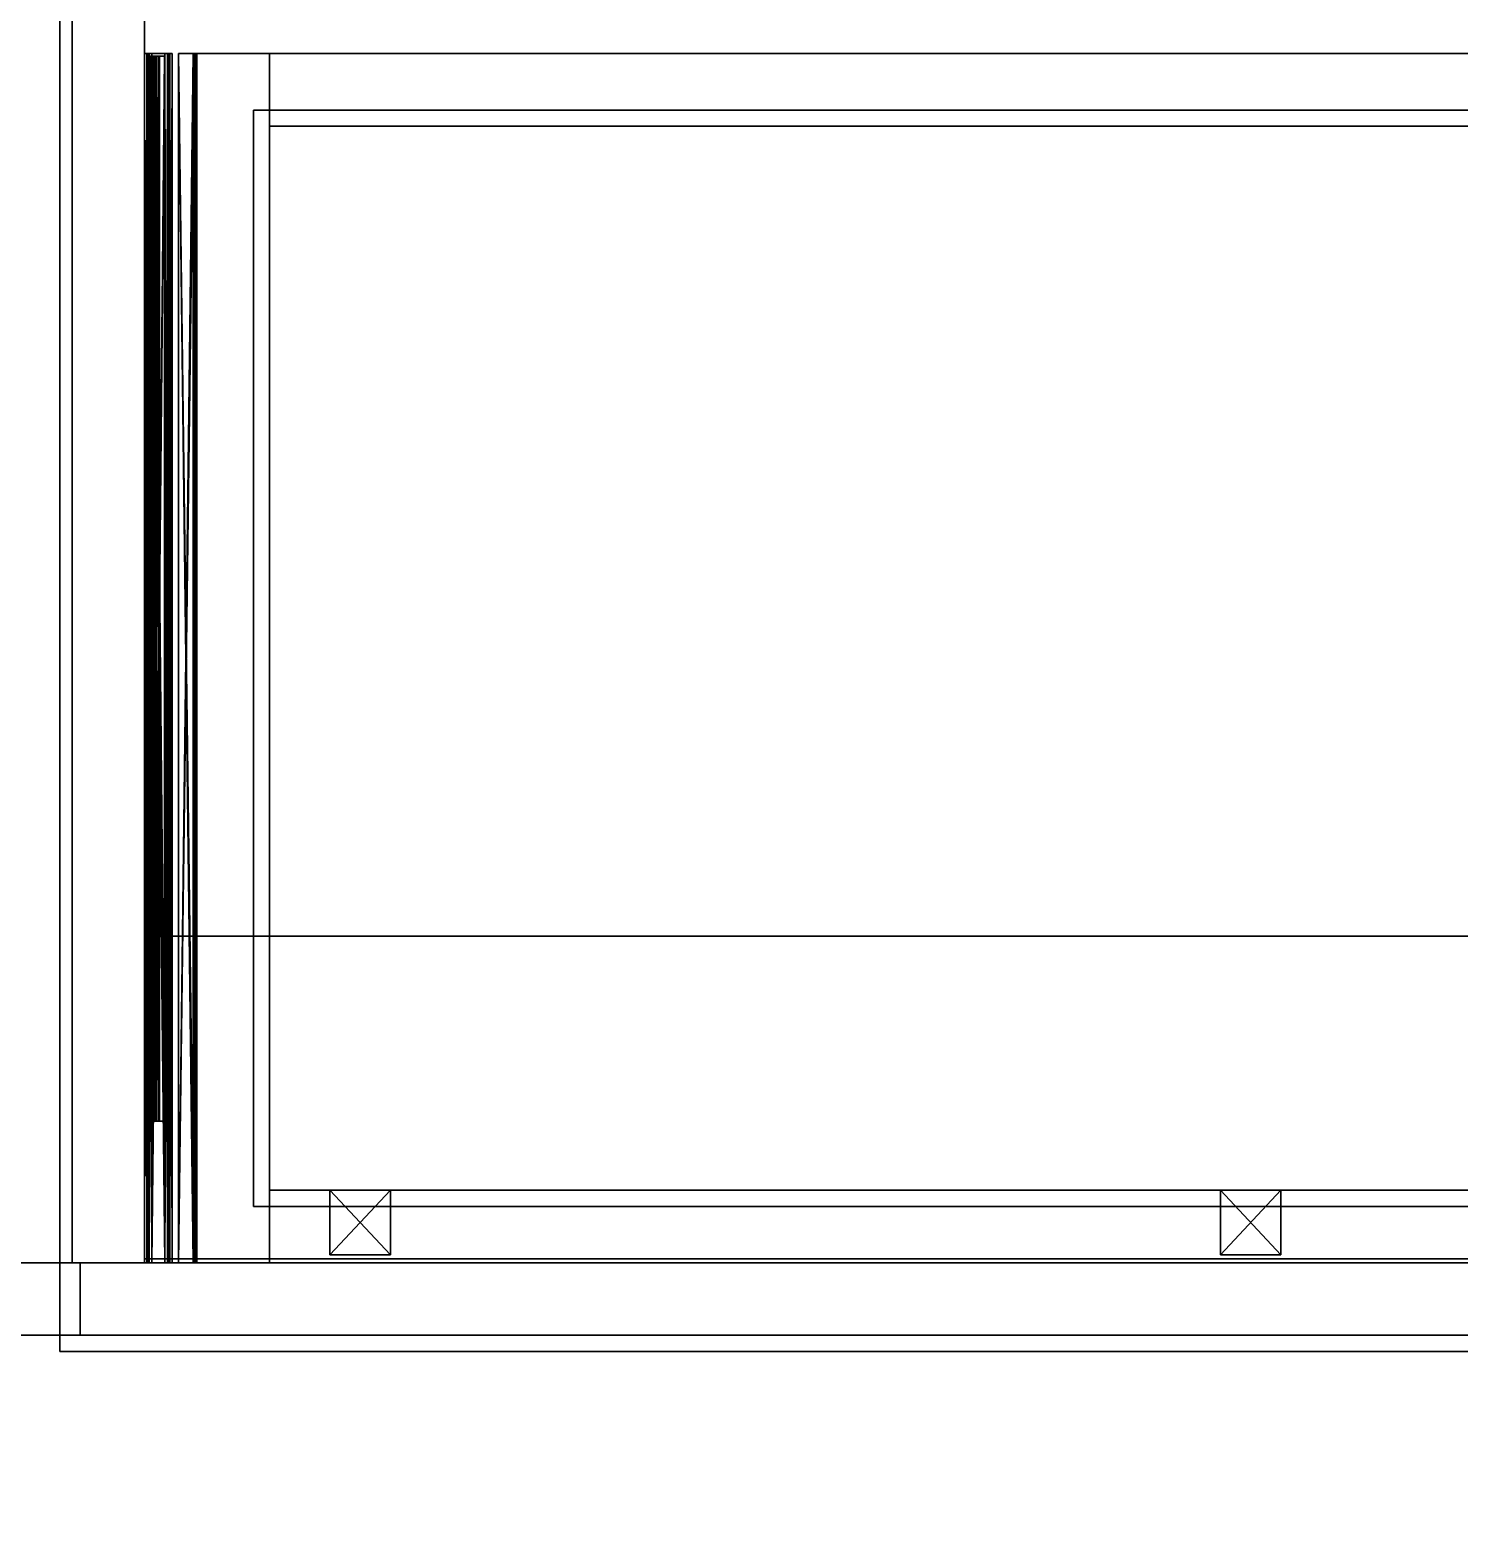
# Model space of a CAD drawing. Extents: x 0 to 5304, y -4676 to 0.
# Drawn here: x 3593.4 to 3948.1, y -1761.4 to -1392.1 of the extents above; entities that cross this region are included whole.
import ezdxf

# ---------------------------------------------------------------- set-up
doc = ezdxf.new("R2010")
doc.units = 0
for name, color, linetype in [('LAYER0', 7, 'CONTINUOUS'), ('LAYER145', 45, 'CONTINUOUS'), ('LAYER149', 45, 'CONTINUOUS'), ('LAYER150', 45, 'CONTINUOUS'), ('LAYER57', 7, 'CONTINUOUS'), ('LAYER66', 7, 'CONTINUOUS'), ('LAYER69', 7, 'CONTINUOUS'), ('LAYER71', 45, 'CONTINUOUS'), ('LAYER72', 7, 'CONTINUOUS'), ('LAYER73', 7, 'CONTINUOUS'), ('LAYER75', 253, 'CONTINUOUS'), ('LAYER77', 253, 'CONTINUOUS'), ('LAYER78', 7, 'CONTINUOUS'), ('LAYER81', 254, 'CONTINUOUS'), ('LAYER82', 7, 'CONTINUOUS'), ('LAYER83', 7, 'CONTINUOUS')]:
    doc.layers.add(name, color=color, linetype=linetype)

msp = doc.modelspace()

# ---------------------------------------------------------------- linework, layer by layer
at = {"layer": 'LAYER0'}
for points, invisible_edges in [([(5113.88, -1170), (2029.89, -3014), (2029.89, -1170), (5113.88, -1170)], 1), ([(5263.88, -4676.25), (2029.89, -3014), (5113.88, -1170), (5263.88, -4676.25)], 7), ([(2029.89, -3014, 5), (5263.88, -4676.25, 5), (2029.89, -1170, 5), (2029.89, -3014, 5)], 3), ([(2029.89, -1170, 5), (5263.88, -4676.25, 5), (5113.88, -1170, 5), (2029.89, -1170, 5)], 3)]:
    msp.add_3dface(points, dxfattribs=dict(at, invisible_edges=invisible_edges))
at = {"layer": 'LAYER145', "invisible_edges": 1}
for points in [[(3605.885, -1698, 225), (2905.885, -1698, 545), (3605.885, -1698, 545), (3605.885, -1698, 225)], [(2905.885, -1698, 545), (3605.885, -1698, 225), (2905.885, -1698, 225), (2905.885, -1698, 545)], [(3605.885, -1716, 545), (2905.885, -1698, 545), (2905.885, -1716, 545), (3605.885, -1716, 545)], [(2905.885, -1698, 545), (3605.885, -1716, 545), (3605.885, -1698, 545), (2905.885, -1698, 545)], [(3605.885, -1698, 225), (2905.885, -1716, 225), (2905.885, -1698, 225), (3605.885, -1698, 225)], [(2905.885, -1716, 225), (3605.885, -1698, 225), (3605.885, -1716, 225), (2905.885, -1716, 225)], [(3605.885, -1716, 545), (3605.885, -1698, 225), (3605.885, -1698, 545), (3605.885, -1716, 545)], [(3605.885, -1698, 225), (3605.885, -1716, 545), (3605.885, -1716, 225), (3605.885, -1698, 225)], [(2905.885, -1716, 225), (3605.885, -1716, 545), (2905.885, -1716, 545), (2905.885, -1716, 225)], [(3605.885, -1716, 545), (2905.885, -1716, 225), (3605.885, -1716, 225), (3605.885, -1716, 545)]]:
    msp.add_3dface(points, dxfattribs=at)
at = {"layer": 'LAYER149', "invisible_edges": 1}
for points in [[(3603.885, -1320, 545), (3585.885, -1698, 545), (3603.885, -1698, 545), (3603.885, -1320, 545)], [(3585.885, -1698, 545), (3603.885, -1320, 545), (3585.885, -1320, 545), (3585.885, -1698, 545)], [(3585.885, -1320, 225), (3603.885, -1698, 225), (3585.885, -1698, 225), (3585.885, -1320, 225)], [(3603.885, -1698, 225), (3585.885, -1320, 225), (3603.885, -1320, 225), (3603.885, -1698, 225)], [(3603.885, -1698, 225), (3603.885, -1320, 545), (3603.885, -1698, 545), (3603.885, -1698, 225)], [(3603.885, -1320, 545), (3603.885, -1698, 225), (3603.885, -1320, 225), (3603.885, -1320, 545)], [(3603.885, -1698, 225), (3585.885, -1698, 545), (3585.885, -1698, 225), (3603.885, -1698, 225)], [(3585.885, -1698, 545), (3603.885, -1698, 225), (3603.885, -1698, 545), (3585.885, -1698, 545)]]:
    msp.add_3dface(points, dxfattribs=at)
at = {"layer": 'LAYER150'}
for points, invisible_edges in [([(5253.885, -1320, 525), (3600.885, -1720, 525), (3600.885, -1320, 525), (5253.885, -1320, 525)], 1), ([(3600.885, -1720, 525), (5253.885, -1320, 525), (5098.885, -1720, 525), (3600.885, -1720, 525)], 3), ([(3600.885, -1320, 543), (3600.885, -1720, 525), (3600.885, -1720, 543), (3600.885, -1320, 543)], 1), ([(3600.885, -1720, 525), (3600.885, -1320, 543), (3600.885, -1320, 525), (3600.885, -1720, 525)], 1), ([(5098.885, -1720, 543), (3600.885, -1320, 543), (3600.885, -1720, 543), (5098.885, -1720, 543)], 1), ([(3600.885, -1320, 543), (5098.885, -1720, 543), (5253.885, -1320, 543), (3600.885, -1320, 543)], 3), ([(5098.885, -1720, 543), (3600.885, -1720, 525), (5098.885, -1720, 525), (5098.885, -1720, 543)], 1), ([(3600.885, -1720, 525), (5098.885, -1720, 543), (3600.885, -1720, 543), (3600.885, -1720, 525)], 1)]:
    msp.add_3dface(points, dxfattribs=dict(at, invisible_edges=invisible_edges))
at = {"layer": 'LAYER57', "invisible_edges": 1}
for points in [[(4285.885, -1320, 226), (3621.885, -1698, 226), (3621.885, -1320, 226), (4285.885, -1320, 226)], [(3621.885, -1698, 226), (4285.885, -1320, 226), (4285.885, -1698, 226), (3621.885, -1698, 226)], [(3621.885, -1320, 244), (3621.885, -1698, 226), (3621.885, -1698, 244), (3621.885, -1320, 244)], [(3621.885, -1698, 226), (3621.885, -1320, 244), (3621.885, -1320, 226), (3621.885, -1698, 226)], [(4285.885, -1698, 244), (3621.885, -1320, 244), (3621.885, -1698, 244), (4285.885, -1698, 244)], [(3621.885, -1320, 244), (4285.885, -1698, 244), (4285.885, -1320, 244), (3621.885, -1320, 244)], [(4285.885, -1698, 244), (3621.885, -1698, 226), (4285.885, -1698, 226), (4285.885, -1698, 244)], [(3621.885, -1698, 226), (4285.885, -1698, 244), (3621.885, -1698, 244), (3621.885, -1698, 226)]]:
    msp.add_3dface(points, dxfattribs=at)
at = {"layer": 'LAYER66', "invisible_edges": 1}
for points in [[(3603.885, -1320, 225), (3621.885, -1698, 225), (3603.885, -1698, 225), (3603.885, -1320, 225)], [(3621.885, -1698, 225), (3603.885, -1320, 225), (3621.885, -1320, 225), (3621.885, -1698, 225)], [(3621.885, -1320, 525), (3603.885, -1698, 525), (3621.885, -1698, 525), (3621.885, -1320, 525)], [(3603.885, -1698, 525), (3621.885, -1320, 525), (3603.885, -1320, 525), (3603.885, -1698, 525)], [(3603.885, -1698, 525), (3603.885, -1320, 225), (3603.885, -1698, 225), (3603.885, -1698, 525)], [(3603.885, -1320, 225), (3603.885, -1698, 525), (3603.885, -1320, 525), (3603.885, -1320, 225)], [(3621.885, -1320, 525), (3621.885, -1698, 225), (3621.885, -1320, 225), (3621.885, -1320, 525)], [(3621.885, -1698, 225), (3621.885, -1320, 525), (3621.885, -1698, 525), (3621.885, -1698, 225)], [(3603.885, -1698, 525), (3621.885, -1698, 225), (3621.885, -1698, 525), (3603.885, -1698, 525)], [(3621.885, -1698, 225), (3603.885, -1698, 525), (3603.885, -1698, 225), (3621.885, -1698, 225)]]:
    msp.add_3dface(points, dxfattribs=at)
at = {"layer": 'LAYER69', "invisible_edges": 1}
for points in [[(4285.885, -1617, 506.5), (3621.885, -1697, 506.5), (3621.885, -1617, 506.5), (4285.885, -1617, 506.5)], [(3621.885, -1697, 506.5), (4285.885, -1617, 506.5), (4285.885, -1697, 506.5), (3621.885, -1697, 506.5)], [(3621.885, -1617, 524.5), (3621.885, -1697, 506.5), (3621.885, -1697, 524.5), (3621.885, -1617, 524.5)], [(3621.885, -1697, 506.5), (3621.885, -1617, 524.5), (3621.885, -1617, 506.5), (3621.885, -1697, 506.5)], [(3621.885, -1617, 524.5), (4285.885, -1617, 506.5), (3621.885, -1617, 506.5), (3621.885, -1617, 524.5)], [(4285.885, -1617, 506.5), (3621.885, -1617, 524.5), (4285.885, -1617, 524.5), (4285.885, -1617, 506.5)], [(4285.885, -1697, 524.5), (3621.885, -1617, 524.5), (3621.885, -1697, 524.5), (4285.885, -1697, 524.5)], [(3621.885, -1617, 524.5), (4285.885, -1697, 524.5), (4285.885, -1617, 524.5), (3621.885, -1617, 524.5)], [(4285.885, -1697, 524.5), (3621.885, -1697, 506.5), (4285.885, -1697, 506.5), (4285.885, -1697, 524.5)], [(3621.885, -1697, 506.5), (4285.885, -1697, 524.5), (3621.885, -1697, 524.5), (3621.885, -1697, 506.5)]]:
    msp.add_3dface(points, dxfattribs=at)
at = {"layer": 'LAYER71', "invisible_edges": 1}
for points in [[(3605.885, -1698, 522), (4301.885, -1698, 228), (3605.885, -1698, 228), (3605.885, -1698, 522)], [(4301.885, -1698, 228), (3605.885, -1698, 522), (4301.885, -1698, 522), (4301.885, -1698, 228)], [(3605.885, -1716, 228), (4301.885, -1698, 228), (4301.885, -1716, 228), (3605.885, -1716, 228)], [(4301.885, -1698, 228), (3605.885, -1716, 228), (3605.885, -1698, 228), (4301.885, -1698, 228)], [(3605.885, -1698, 522), (4301.885, -1716, 522), (4301.885, -1698, 522), (3605.885, -1698, 522)], [(4301.885, -1716, 522), (3605.885, -1698, 522), (3605.885, -1716, 522), (4301.885, -1716, 522)], [(3605.885, -1716, 228), (3605.885, -1698, 522), (3605.885, -1698, 228), (3605.885, -1716, 228)], [(3605.885, -1698, 522), (3605.885, -1716, 228), (3605.885, -1716, 522), (3605.885, -1698, 522)], [(4301.885, -1716, 522), (3605.885, -1716, 228), (4301.885, -1716, 228), (4301.885, -1716, 522)], [(3605.885, -1716, 228), (4301.885, -1716, 522), (3605.885, -1716, 522), (3605.885, -1716, 228)]]:
    msp.add_3dface(points, dxfattribs=at)
at = {"layer": 'LAYER72', "invisible_edges": 1}
for points in [[(4254.885, -1398, 500), (3652.885, -1398, 250), (3652.885, -1398, 500), (4254.885, -1398, 500)], [(3652.885, -1398, 250), (4254.885, -1398, 500), (4254.885, -1398, 250), (3652.885, -1398, 250)], [(3652.885, -1416, 500), (3652.885, -1398, 250), (3652.885, -1416, 250), (3652.885, -1416, 500)], [(3652.885, -1398, 250), (3652.885, -1416, 500), (3652.885, -1398, 500), (3652.885, -1398, 250)], [(4254.885, -1416, 250), (3652.885, -1398, 250), (4254.885, -1398, 250), (4254.885, -1416, 250)], [(3652.885, -1398, 250), (4254.885, -1416, 250), (3652.885, -1416, 250), (3652.885, -1398, 250)], [(3652.885, -1416, 500), (4254.885, -1398, 500), (3652.885, -1398, 500), (3652.885, -1416, 500)], [(4254.885, -1398, 500), (3652.885, -1416, 500), (4254.885, -1416, 500), (4254.885, -1398, 500)], [(4254.885, -1416, 250), (3652.885, -1416, 500), (3652.885, -1416, 250), (4254.885, -1416, 250)], [(3652.885, -1416, 500), (4254.885, -1416, 250), (4254.885, -1416, 500), (3652.885, -1416, 500)]]:
    msp.add_3dface(points, dxfattribs=at)
at = {"layer": 'LAYER73', "invisible_edges": 1}
for points in [[(3652.885, -1680, 250), (4254.885, -1698, 250), (3652.885, -1698, 250), (3652.885, -1680, 250)], [(4254.885, -1698, 250), (3652.885, -1680, 250), (4254.885, -1680, 250), (4254.885, -1698, 250)], [(3652.885, -1698, 500), (3652.885, -1680, 250), (3652.885, -1698, 250), (3652.885, -1698, 500)], [(3652.885, -1680, 250), (3652.885, -1698, 500), (3652.885, -1680, 500), (3652.885, -1680, 250)], [(4254.885, -1680, 500), (3652.885, -1698, 500), (4254.885, -1698, 500), (4254.885, -1680, 500)], [(3652.885, -1698, 500), (4254.885, -1680, 500), (3652.885, -1680, 500), (3652.885, -1698, 500)], [(3652.885, -1680, 250), (4254.885, -1680, 500), (4254.885, -1680, 250), (3652.885, -1680, 250)], [(4254.885, -1680, 500), (3652.885, -1680, 250), (3652.885, -1680, 500), (4254.885, -1680, 500)], [(3652.885, -1698, 500), (4254.885, -1698, 250), (4254.885, -1698, 500), (3652.885, -1698, 500)], [(4254.885, -1698, 250), (3652.885, -1698, 500), (3652.885, -1698, 250), (4254.885, -1698, 250)]]:
    msp.add_3dface(points, dxfattribs=at)
at = {"layer": 'LAYER75'}
for points in [[(3682.885, -1696, 360), (3667.885, -1696, 360), (3682.885, -1680, 360), (3682.885, -1696, 360)], [(3682.885, -1680, 360), (3667.885, -1696, 360), (3667.885, -1680, 360), (3682.885, -1680, 360)], [(3682.885, -1680, 360), (3667.885, -1680, 360), (3682.885, -1680, 375), (3682.885, -1680, 360)], [(3682.885, -1680, 375), (3667.885, -1680, 360), (3667.885, -1680, 375), (3682.885, -1680, 375)], [(3682.885, -1680, 375), (3667.885, -1680, 375), (3682.885, -1696, 375), (3682.885, -1680, 375)], [(3682.885, -1696, 375), (3667.885, -1680, 375), (3667.885, -1696, 375), (3682.885, -1696, 375)], [(3667.885, -1696, 360), (3667.885, -1696, 375), (3667.885, -1680, 360), (3667.885, -1696, 360)], [(3667.885, -1680, 360), (3667.885, -1696, 375), (3667.885, -1680, 375), (3667.885, -1680, 360)], [(3682.885, -1680, 360), (3682.885, -1680, 375), (3682.885, -1696, 360), (3682.885, -1680, 360)], [(3682.885, -1696, 360), (3682.885, -1680, 375), (3682.885, -1696, 375), (3682.885, -1696, 360)], [(3682.885, -1696, 360), (3682.885, -1696, 375), (3667.885, -1696, 360), (3682.885, -1696, 360)], [(3667.885, -1696, 360), (3682.885, -1696, 375), (3667.885, -1696, 375), (3667.885, -1696, 360)]]:
    msp.add_3dface(points, dxfattribs=at)
at = {"layer": 'LAYER77'}
for points in [[(3903.885, -1696, 360), (3888.885, -1696, 360), (3903.885, -1680, 360), (3903.885, -1696, 360)], [(3903.885, -1680, 360), (3888.885, -1696, 360), (3888.885, -1680, 360), (3903.885, -1680, 360)], [(3903.885, -1680, 360), (3888.885, -1680, 360), (3903.885, -1680, 375), (3903.885, -1680, 360)], [(3903.885, -1680, 375), (3888.885, -1680, 360), (3888.885, -1680, 375), (3903.885, -1680, 375)], [(3903.885, -1680, 375), (3888.885, -1680, 375), (3903.885, -1696, 375), (3903.885, -1680, 375)], [(3903.885, -1696, 375), (3888.885, -1680, 375), (3888.885, -1696, 375), (3903.885, -1696, 375)], [(3888.885, -1696, 360), (3888.885, -1696, 375), (3888.885, -1680, 360), (3888.885, -1696, 360)], [(3888.885, -1680, 360), (3888.885, -1696, 375), (3888.885, -1680, 375), (3888.885, -1680, 360)], [(3903.885, -1680, 360), (3903.885, -1680, 375), (3903.885, -1696, 360), (3903.885, -1680, 360)], [(3903.885, -1696, 360), (3903.885, -1680, 375), (3903.885, -1696, 375), (3903.885, -1696, 360)], [(3903.885, -1696, 360), (3903.885, -1696, 375), (3888.885, -1696, 360), (3903.885, -1696, 360)], [(3888.885, -1696, 360), (3903.885, -1696, 375), (3888.885, -1696, 375), (3888.885, -1696, 360)]]:
    msp.add_3dface(points, dxfattribs=at)
at = {"layer": 'LAYER78', "invisible_edges": 1}
for points in [[(3634.885, -1398, 500), (3652.885, -1398, 250), (3634.885, -1398, 250), (3634.885, -1398, 500)], [(3652.885, -1398, 250), (3634.885, -1398, 500), (3652.885, -1398, 500), (3652.885, -1398, 250)], [(3634.885, -1698, 250), (3652.885, -1398, 250), (3652.885, -1698, 250), (3634.885, -1698, 250)], [(3652.885, -1398, 250), (3634.885, -1698, 250), (3634.885, -1398, 250), (3652.885, -1398, 250)], [(3634.885, -1398, 500), (3652.885, -1698, 500), (3652.885, -1398, 500), (3634.885, -1398, 500)], [(3652.885, -1698, 500), (3634.885, -1398, 500), (3634.885, -1698, 500), (3652.885, -1698, 500)], [(3634.885, -1698, 250), (3634.885, -1398, 500), (3634.885, -1398, 250), (3634.885, -1698, 250)], [(3634.885, -1398, 500), (3634.885, -1698, 250), (3634.885, -1698, 500), (3634.885, -1398, 500)], [(3652.885, -1698, 500), (3652.885, -1398, 250), (3652.885, -1398, 500), (3652.885, -1698, 500)], [(3652.885, -1398, 250), (3652.885, -1698, 500), (3652.885, -1698, 250), (3652.885, -1398, 250)], [(3652.885, -1698, 500), (3634.885, -1698, 250), (3652.885, -1698, 250), (3652.885, -1698, 500)], [(3634.885, -1698, 250), (3652.885, -1698, 500), (3634.885, -1698, 500), (3634.885, -1698, 250)]]:
    msp.add_3dface(points, dxfattribs=at)
at = {"layer": 'LAYER81'}
for points in [[(3630.335, -1698, 386.5), (3634.155, -1698, 386.5), (3634.155, -1398, 386.5), (3630.335, -1698, 386.5)], [(3630.335, -1698, 386.5), (3634.155, -1398, 386.5), (3630.335, -1398, 386.5), (3630.335, -1698, 386.5)], [(3630.335, -1698, 385.47), (3630.335, -1698, 386.5), (3630.335, -1398, 386.5), (3630.335, -1698, 385.47)], [(3630.335, -1698, 385.47), (3630.335, -1398, 386.5), (3630.335, -1398, 385.47), (3630.335, -1698, 385.47)], [(3633.945, -1698, 385.47), (3630.335, -1698, 385.47), (3630.335, -1398, 385.47), (3633.945, -1698, 385.47)], [(3633.945, -1698, 385.47), (3630.335, -1398, 385.47), (3633.945, -1398, 385.47), (3633.945, -1698, 385.47)], [(3630.335, -1698, 364.06), (3633.945, -1698, 364.06), (3633.945, -1398, 364.06), (3630.335, -1698, 364.06)], [(3630.335, -1698, 364.06), (3633.945, -1398, 364.06), (3630.335, -1398, 364.06), (3630.335, -1698, 364.06)], [(3630.335, -1698, 363.02), (3630.335, -1698, 364.06), (3630.335, -1398, 364.06), (3630.335, -1698, 363.02)], [(3630.335, -1698, 363.02), (3630.335, -1398, 364.06), (3630.335, -1398, 363.02), (3630.335, -1698, 363.02)], [(3634.155, -1698, 363.02), (3630.335, -1698, 363.02), (3630.335, -1398, 363.02), (3634.155, -1698, 363.02)], [(3634.155, -1698, 363.02), (3630.335, -1398, 363.02), (3634.155, -1398, 363.02), (3634.155, -1698, 363.02)], [(3633.945, -1698, 364.06), (3633.945, -1698, 385.47), (3633.945, -1398, 385.47), (3633.945, -1698, 364.06)], [(3633.945, -1698, 364.06), (3633.945, -1398, 385.47), (3633.945, -1398, 364.06), (3633.945, -1698, 364.06)], [(3634.635, -1698, 386.26), (3634.635, -1398, 386.26), (3634.155, -1398, 386.5), (3634.635, -1698, 386.26)], [(3634.635, -1698, 386.26), (3634.155, -1398, 386.5), (3634.155, -1698, 386.5), (3634.635, -1698, 386.26)], [(3634.155, -1698, 363.02), (3634.155, -1398, 363.02), (3634.635, -1398, 363.26), (3634.155, -1698, 363.02)], [(3634.155, -1698, 363.02), (3634.635, -1398, 363.26), (3634.635, -1698, 363.26), (3634.155, -1698, 363.02)], [(3634.835, -1698, 385.7), (3634.835, -1398, 385.7), (3634.635, -1398, 386.26), (3634.835, -1698, 385.7)], [(3634.835, -1698, 385.7), (3634.635, -1398, 386.26), (3634.635, -1698, 386.26), (3634.835, -1698, 385.7)], [(3634.635, -1698, 363.26), (3634.635, -1398, 363.26), (3634.835, -1398, 363.81), (3634.635, -1698, 363.26)], [(3634.635, -1698, 363.26), (3634.835, -1398, 363.81), (3634.835, -1698, 363.81), (3634.635, -1698, 363.26)], [(3634.835, -1698, 385.7), (3634.835, -1698, 363.81), (3634.835, -1398, 363.81), (3634.835, -1698, 385.7)], [(3634.835, -1698, 385.7), (3634.835, -1398, 363.81), (3634.835, -1398, 385.7), (3634.835, -1698, 385.7)]]:
    msp.add_3dface(points, dxfattribs=at)
at = {"layer": 'LAYER82'}
for points in [[(3621.885, -1698, 358.7), (3621.885, -1698, 399.3), (3621.885, -1398.01, 399.3), (3621.885, -1698, 358.7)], [(3621.885, -1698, 358.7), (3621.885, -1398.01, 399.3), (3621.885, -1398.01, 358.7), (3621.885, -1698, 358.7)], [(3621.885, -1398.01, 399.3), (3621.885, -1698, 399.3), (3622.415, -1698, 400.85), (3621.885, -1398.01, 399.3)], [(3621.885, -1398.01, 399.3), (3622.415, -1698, 400.85), (3622.415, -1398.01, 400.85), (3621.885, -1398.01, 399.3)], [(3622.415, -1398.01, 357.14), (3622.415, -1698, 357.14), (3621.885, -1698, 358.7), (3622.415, -1398.01, 357.14)], [(3622.415, -1398.01, 357.14), (3621.885, -1698, 358.7), (3621.885, -1398.01, 358.7), (3622.415, -1398.01, 357.14)], [(3621.885, -1398.01, 399.3), (3622.415, -1698, 400.85), (3621.885, -1698, 399.3), (3621.885, -1398.01, 399.3)], [(3621.885, -1698, 358.7), (3621.885, -1398.01, 399.3), (3621.885, -1698, 399.3), (3621.885, -1698, 358.7)], [(3621.885, -1398.01, 399.3), (3622.415, -1398.01, 400.85), (3622.415, -1698, 400.85), (3621.885, -1398.01, 399.3)], [(3621.885, -1698, 358.7), (3621.885, -1398.01, 358.7), (3621.885, -1398.01, 399.3), (3621.885, -1698, 358.7)], [(3622.415, -1398.01, 357.14), (3621.885, -1398.01, 358.7), (3621.885, -1698, 358.7), (3622.415, -1398.01, 357.14)], [(3622.415, -1398.01, 357.14), (3621.885, -1698, 358.7), (3622.415, -1698, 357.14), (3622.415, -1398.01, 357.14)], [(3622.415, -1398.01, 400.85), (3622.415, -1698, 400.85), (3623.685, -1698, 401.5), (3622.415, -1398.01, 400.85)], [(3622.415, -1398.01, 400.85), (3623.685, -1698, 401.5), (3623.685, -1398.01, 401.5), (3622.415, -1398.01, 400.85)], [(3623.685, -1398.01, 356.5), (3623.685, -1698, 356.5), (3622.415, -1698, 357.14), (3623.685, -1398.01, 356.5)], [(3623.685, -1398.01, 356.5), (3622.415, -1698, 357.14), (3622.415, -1398.01, 357.14), (3623.685, -1398.01, 356.5)], [(3622.415, -1398.01, 400.85), (3623.685, -1398.01, 401.5), (3623.685, -1698, 401.5), (3622.415, -1398.01, 400.85)], [(3622.415, -1398.01, 400.85), (3623.685, -1698, 401.5), (3622.415, -1698, 400.85), (3622.415, -1398.01, 400.85)], [(3623.685, -1398.01, 356.5), (3622.415, -1698, 357.14), (3623.685, -1698, 356.5), (3623.685, -1398.01, 356.5)], [(3623.685, -1398.01, 356.5), (3622.415, -1398.01, 357.14), (3622.415, -1698, 357.14), (3623.685, -1398.01, 356.5)], [(3622.795, -1698, 399.3), (3622.795, -1398.01, 399.3), (3623.045, -1398.01, 400.08), (3622.795, -1698, 399.3)], [(3622.795, -1698, 399.3), (3623.045, -1398.01, 400.08), (3623.045, -1698, 400.08), (3622.795, -1698, 399.3)], [(3622.795, -1698, 399.3), (3622.795, -1698, 358.7), (3622.795, -1398.01, 358.7), (3622.795, -1698, 399.3)], [(3622.795, -1698, 399.3), (3622.795, -1398.01, 358.7), (3622.795, -1398.01, 399.3), (3622.795, -1698, 399.3)], [(3623.045, -1698, 357.92), (3623.045, -1398.01, 357.92), (3622.795, -1398.01, 358.7), (3623.045, -1698, 357.92)], [(3623.045, -1698, 357.92), (3622.795, -1398.01, 358.7), (3622.795, -1698, 358.7), (3623.045, -1698, 357.92)], [(3622.795, -1698, 399.3), (3623.045, -1698, 400.08), (3623.045, -1398.01, 400.08), (3622.795, -1698, 399.3)], [(3622.795, -1698, 399.3), (3622.795, -1398.01, 358.7), (3622.795, -1698, 358.7), (3622.795, -1698, 399.3)], [(3622.795, -1698, 399.3), (3623.045, -1398.01, 400.08), (3622.795, -1398.01, 399.3), (3622.795, -1698, 399.3)], [(3622.795, -1698, 399.3), (3622.795, -1398.01, 399.3), (3622.795, -1398.01, 358.7), (3622.795, -1698, 399.3)], [(3623.045, -1698, 357.92), (3622.795, -1698, 358.7), (3622.795, -1398.01, 358.7), (3623.045, -1698, 357.92)], [(3623.045, -1698, 357.92), (3622.795, -1398.01, 358.7), (3623.045, -1398.01, 357.92), (3623.045, -1698, 357.92)], [(3623.355, -1398.66, 360.73), (3623.355, -1662.84, 360.73), (3622.985, -1662.84, 361.88), (3623.355, -1398.66, 360.73)], [(3623.355, -1398.66, 360.73), (3622.985, -1662.84, 361.88), (3622.985, -1398.66, 361.88), (3623.355, -1398.66, 360.73)], [(3622.985, -1398.66, 364.34), (3622.985, -1398.66, 361.88), (3622.985, -1662.84, 361.88), (3622.985, -1398.66, 364.34)], [(3622.985, -1398.66, 364.34), (3622.985, -1662.84, 361.88), (3622.985, -1662.84, 364.34), (3622.985, -1398.66, 364.34)], [(3623.215, -1398.66, 365.23), (3622.985, -1398.66, 364.34), (3622.985, -1662.84, 364.34), (3623.215, -1398.66, 365.23)], [(3623.215, -1398.66, 365.23), (3622.985, -1662.84, 364.34), (3623.215, -1662.84, 365.23), (3623.215, -1398.66, 365.23)], [(3622.985, -1398.66, 383.7), (3623.215, -1398.66, 382.81), (3623.215, -1662.84, 382.81), (3622.985, -1398.66, 383.7)], [(3622.985, -1398.66, 383.7), (3623.215, -1662.84, 382.81), (3622.985, -1662.84, 383.7), (3622.985, -1398.66, 383.7)], [(3622.985, -1398.66, 385.7), (3622.985, -1398.66, 383.7), (3622.985, -1662.84, 383.7), (3622.985, -1398.66, 385.7)], [(3622.985, -1398.66, 385.7), (3622.985, -1662.84, 383.7), (3622.985, -1662.84, 385.7), (3622.985, -1398.66, 385.7)], [(3622.985, -1398.66, 385.7), (3622.985, -1662.84, 385.7), (3623.385, -1662.84, 386.83), (3622.985, -1398.66, 385.7)], [(3622.985, -1398.66, 385.7), (3623.385, -1662.84, 386.83), (3623.385, -1398.66, 386.83), (3622.985, -1398.66, 385.7)], [(3622.985, -1398.66, 385.7), (3622.985, -1662.84, 385.7), (3622.985, -1662.84, 383.7), (3622.985, -1398.66, 385.7)], [(3622.985, -1398.66, 385.7), (3623.385, -1662.84, 386.83), (3622.985, -1662.84, 385.7), (3622.985, -1398.66, 385.7)], [(3622.985, -1398.66, 383.7), (3622.985, -1662.84, 383.7), (3623.215, -1662.84, 382.81), (3622.985, -1398.66, 383.7)], [(3622.985, -1398.66, 364.34), (3622.985, -1662.84, 364.34), (3622.985, -1662.84, 361.88), (3622.985, -1398.66, 364.34)], [(3623.215, -1398.66, 365.23), (3623.215, -1662.84, 365.23), (3622.985, -1662.84, 364.34), (3623.215, -1398.66, 365.23)], [(3623.355, -1398.66, 360.73), (3622.985, -1662.84, 361.88), (3623.355, -1662.84, 360.73), (3623.355, -1398.66, 360.73)], [(3622.985, -1398.66, 383.7), (3623.215, -1662.84, 382.81), (3623.215, -1398.66, 382.81), (3622.985, -1398.66, 383.7)], [(3622.985, -1398.66, 385.7), (3622.985, -1662.84, 383.7), (3622.985, -1398.66, 383.7), (3622.985, -1398.66, 385.7)], [(3622.985, -1398.66, 385.7), (3623.385, -1398.66, 386.83), (3623.385, -1662.84, 386.83), (3622.985, -1398.66, 385.7)], [(3623.215, -1398.66, 365.23), (3622.985, -1662.84, 364.34), (3622.985, -1398.66, 364.34), (3623.215, -1398.66, 365.23)], [(3622.985, -1398.66, 364.34), (3622.985, -1662.84, 361.88), (3622.985, -1398.66, 361.88), (3622.985, -1398.66, 364.34)], [(3623.355, -1398.66, 360.73), (3622.985, -1398.66, 361.88), (3622.985, -1662.84, 361.88), (3623.355, -1398.66, 360.73)], [(3623.045, -1698, 400.08), (3623.045, -1398.01, 400.08), (3623.685, -1398.01, 400.4), (3623.045, -1698, 400.08)], [(3623.045, -1698, 400.08), (3623.685, -1398.01, 400.4), (3623.685, -1698, 400.4), (3623.045, -1698, 400.08)], [(3623.045, -1698, 357.92), (3623.685, -1698, 357.6), (3623.685, -1398.01, 357.6), (3623.045, -1698, 357.92)], [(3623.045, -1698, 357.92), (3623.685, -1398.01, 357.6), (3623.045, -1398.01, 357.92), (3623.045, -1698, 357.92)], [(3623.045, -1698, 400.08), (3623.685, -1698, 400.4), (3623.685, -1398.01, 400.4), (3623.045, -1698, 400.08)], [(3623.045, -1698, 400.08), (3623.685, -1398.01, 400.4), (3623.045, -1398.01, 400.08), (3623.045, -1698, 400.08)], [(3623.045, -1698, 357.92), (3623.685, -1398.01, 357.6), (3623.685, -1698, 357.6), (3623.045, -1698, 357.92)], [(3623.045, -1698, 357.92), (3623.045, -1398.01, 357.92), (3623.685, -1398.01, 357.6), (3623.045, -1698, 357.92)], [(3623.215, -1398.66, 365.23), (3623.215, -1662.84, 365.23), (3623.855, -1662.84, 365.81), (3623.215, -1398.66, 365.23)], [(3623.215, -1398.66, 365.23), (3623.855, -1662.84, 365.81), (3623.855, -1398.66, 365.81), (3623.215, -1398.66, 365.23)], [(3623.855, -1398.66, 374.63), (3623.855, -1662.84, 374.63), (3623.215, -1662.84, 382.81), (3623.855, -1398.66, 374.63)], [(3623.855, -1398.66, 374.63), (3623.215, -1662.84, 382.81), (3623.215, -1398.66, 382.81), (3623.855, -1398.66, 374.63)], [(3623.855, -1398.66, 374.63), (3623.215, -1662.84, 382.81), (3623.855, -1662.84, 374.63), (3623.855, -1398.66, 374.63)], [(3623.215, -1398.66, 365.23), (3623.855, -1662.84, 365.81), (3623.215, -1662.84, 365.23), (3623.215, -1398.66, 365.23)], [(3623.855, -1398.66, 374.63), (3623.215, -1398.66, 382.81), (3623.215, -1662.84, 382.81), (3623.855, -1398.66, 374.63)], [(3623.215, -1398.66, 365.23), (3623.855, -1398.66, 365.81), (3623.855, -1662.84, 365.81), (3623.215, -1398.66, 365.23)], [(3623.355, -1398.66, 360.73), (3624.375, -1398.66, 360.29), (3624.375, -1662.84, 360.29), (3623.355, -1398.66, 360.73)], [(3623.355, -1398.66, 360.73), (3624.375, -1662.84, 360.29), (3623.355, -1662.84, 360.73), (3623.355, -1398.66, 360.73)], [(3623.355, -1398.66, 360.73), (3623.355, -1662.84, 360.73), (3624.375, -1662.84, 360.29), (3623.355, -1398.66, 360.73)], [(3623.355, -1398.66, 360.73), (3624.375, -1662.84, 360.29), (3624.375, -1398.66, 360.29), (3623.355, -1398.66, 360.73)], [(3623.385, -1398.66, 386.83), (3623.385, -1662.84, 386.83), (3624.375, -1662.84, 387.3), (3623.385, -1398.66, 386.83)], [(3623.385, -1398.66, 386.83), (3624.375, -1662.84, 387.3), (3624.375, -1398.66, 387.3), (3623.385, -1398.66, 386.83)], [(3623.385, -1398.66, 386.83), (3624.375, -1662.84, 387.3), (3623.385, -1662.84, 386.83), (3623.385, -1398.66, 386.83)], [(3623.385, -1398.66, 386.83), (3624.375, -1398.66, 387.3), (3624.375, -1662.84, 387.3), (3623.385, -1398.66, 386.83)], [(3623.685, -1698, 401.5), (3626.905, -1698, 401.5), (3626.905, -1398.01, 401.5), (3623.685, -1698, 401.5)], [(3623.685, -1698, 401.5), (3626.905, -1398.01, 401.5), (3623.685, -1398.01, 401.5), (3623.685, -1698, 401.5)], [(3626.905, -1698, 400.4), (3623.685, -1698, 400.4), (3623.685, -1398.01, 400.4), (3626.905, -1698, 400.4)], [(3626.905, -1698, 400.4), (3623.685, -1398.01, 400.4), (3626.905, -1398.01, 400.4), (3626.905, -1698, 400.4)], [(3626.905, -1698, 356.5), (3623.685, -1698, 356.5), (3623.685, -1398.01, 356.5), (3626.905, -1698, 356.5)], [(3626.905, -1698, 356.5), (3623.685, -1398.01, 356.5), (3626.905, -1398.01, 356.5), (3626.905, -1698, 356.5)], [(3623.685, -1698, 357.6), (3626.905, -1698, 357.6), (3626.905, -1398.01, 357.6), (3623.685, -1698, 357.6)], [(3623.685, -1698, 357.6), (3626.905, -1398.01, 357.6), (3623.685, -1398.01, 357.6), (3623.685, -1698, 357.6)], [(3626.905, -1698, 400.4), (3623.685, -1398.01, 400.4), (3623.685, -1698, 400.4), (3626.905, -1698, 400.4)], [(3623.685, -1698, 401.5), (3626.905, -1398.01, 401.5), (3626.905, -1698, 401.5), (3623.685, -1698, 401.5)], [(3623.685, -1698, 401.5), (3623.685, -1398.01, 401.5), (3626.905, -1398.01, 401.5), (3623.685, -1698, 401.5)], [(3626.905, -1698, 400.4), (3626.905, -1398.01, 400.4), (3623.685, -1398.01, 400.4), (3626.905, -1698, 400.4)], [(3626.905, -1698, 356.5), (3623.685, -1398.01, 356.5), (3623.685, -1698, 356.5), (3626.905, -1698, 356.5)], [(3626.905, -1698, 356.5), (3626.905, -1398.01, 356.5), (3623.685, -1398.01, 356.5), (3626.905, -1698, 356.5)], [(3623.685, -1698, 357.6), (3623.685, -1398.01, 357.6), (3626.905, -1398.01, 357.6), (3623.685, -1698, 357.6)], [(3623.685, -1698, 357.6), (3626.905, -1398.01, 357.6), (3626.905, -1698, 357.6), (3623.685, -1698, 357.6)], [(3624.485, -1662.84, 366.39), (3624.485, -1398.66, 366.39), (3623.855, -1398.66, 365.81), (3624.485, -1662.84, 366.39)], [(3624.485, -1662.84, 366.39), (3623.855, -1398.66, 365.81), (3623.855, -1662.84, 365.81), (3624.485, -1662.84, 366.39)], [(3623.855, -1662.84, 374.63), (3623.855, -1398.66, 374.63), (3624.485, -1398.66, 374.04), (3623.855, -1662.84, 374.63)], [(3623.855, -1662.84, 374.63), (3624.485, -1398.66, 374.04), (3624.485, -1662.84, 374.04), (3623.855, -1662.84, 374.63)], [(3623.855, -1662.84, 374.63), (3624.485, -1662.84, 374.04), (3624.485, -1398.66, 374.04), (3623.855, -1662.84, 374.63)], [(3624.485, -1662.84, 366.39), (3623.855, -1662.84, 365.81), (3623.855, -1398.66, 365.81), (3624.485, -1662.84, 366.39)], [(3623.855, -1662.84, 374.63), (3624.485, -1398.66, 374.04), (3623.855, -1398.66, 374.63), (3623.855, -1662.84, 374.63)], [(3624.485, -1662.84, 366.39), (3623.855, -1398.66, 365.81), (3624.485, -1398.66, 366.39), (3624.485, -1662.84, 366.39)], [(3623.875, -1662.84, 385.7), (3623.875, -1398.66, 385.7), (3624.015, -1398.66, 386.09), (3623.875, -1662.84, 385.7)], [(3623.875, -1662.84, 385.7), (3624.015, -1398.66, 386.09), (3624.015, -1662.84, 386.09), (3623.875, -1662.84, 385.7)], [(3623.875, -1398.66, 383.7), (3623.875, -1398.66, 385.7), (3623.875, -1662.84, 385.7), (3623.875, -1398.66, 383.7)], [(3623.875, -1398.66, 383.7), (3623.875, -1662.84, 385.7), (3623.875, -1662.84, 383.7), (3623.875, -1398.66, 383.7)], [(3623.965, -1662.84, 383.39), (3623.965, -1398.66, 383.39), (3623.875, -1398.66, 383.7), (3623.965, -1662.84, 383.39)], [(3623.965, -1662.84, 383.39), (3623.875, -1398.66, 383.7), (3623.875, -1662.84, 383.7), (3623.965, -1662.84, 383.39)], [(3623.875, -1662.84, 364.34), (3623.875, -1398.66, 364.34), (3623.965, -1398.66, 364.65), (3623.875, -1662.84, 364.34)], [(3623.875, -1662.84, 364.34), (3623.965, -1398.66, 364.65), (3623.965, -1662.84, 364.65), (3623.875, -1662.84, 364.34)], [(3623.875, -1398.66, 361.85), (3623.875, -1398.66, 364.34), (3623.875, -1662.84, 364.34), (3623.875, -1398.66, 361.85)], [(3623.875, -1398.66, 361.85), (3623.875, -1662.84, 364.34), (3623.875, -1662.84, 361.85), (3623.875, -1398.66, 361.85)], [(3623.985, -1398.66, 361.47), (3623.875, -1398.66, 361.85), (3623.875, -1662.84, 361.85), (3623.985, -1398.66, 361.47)], [(3623.985, -1398.66, 361.47), (3623.875, -1662.84, 361.85), (3623.985, -1662.84, 361.47), (3623.985, -1398.66, 361.47)], [(3623.875, -1398.66, 383.7), (3623.875, -1662.84, 383.7), (3623.875, -1662.84, 385.7), (3623.875, -1398.66, 383.7)], [(3623.875, -1662.84, 385.7), (3624.015, -1662.84, 386.09), (3624.015, -1398.66, 386.09), (3623.875, -1662.84, 385.7)], [(3623.965, -1662.84, 383.39), (3623.875, -1662.84, 383.7), (3623.875, -1398.66, 383.7), (3623.965, -1662.84, 383.39)], [(3623.875, -1398.66, 361.85), (3623.875, -1662.84, 361.85), (3623.875, -1662.84, 364.34), (3623.875, -1398.66, 361.85)], [(3623.875, -1662.84, 364.34), (3623.965, -1662.84, 364.65), (3623.965, -1398.66, 364.65), (3623.875, -1662.84, 364.34)], [(3623.985, -1398.66, 361.47), (3623.985, -1662.84, 361.47), (3623.875, -1662.84, 361.85), (3623.985, -1398.66, 361.47)], [(3623.875, -1398.66, 383.7), (3623.875, -1662.84, 385.7), (3623.875, -1398.66, 385.7), (3623.875, -1398.66, 383.7)], [(3623.875, -1662.84, 385.7), (3624.015, -1398.66, 386.09), (3623.875, -1398.66, 385.7), (3623.875, -1662.84, 385.7)], [(3623.965, -1662.84, 383.39), (3623.875, -1398.66, 383.7), (3623.965, -1398.66, 383.39), (3623.965, -1662.84, 383.39)], [(3623.875, -1398.66, 361.85), (3623.875, -1662.84, 364.34), (3623.875, -1398.66, 364.34), (3623.875, -1398.66, 361.85)], [(3623.875, -1662.84, 364.34), (3623.965, -1398.66, 364.65), (3623.875, -1398.66, 364.34), (3623.875, -1662.84, 364.34)], [(3623.985, -1398.66, 361.47), (3623.875, -1662.84, 361.85), (3623.875, -1398.66, 361.85), (3623.985, -1398.66, 361.47)], [(3624.185, -1662.84, 383.18), (3624.185, -1398.66, 383.18), (3623.965, -1398.66, 383.39), (3624.185, -1662.84, 383.18)], [(3624.185, -1662.84, 383.18), (3623.965, -1398.66, 383.39), (3623.965, -1662.84, 383.39), (3624.185, -1662.84, 383.18)], [(3623.965, -1398.66, 364.65), (3624.185, -1398.66, 364.85), (3624.185, -1662.84, 364.85), (3623.965, -1398.66, 364.65)], [(3623.965, -1398.66, 364.65), (3624.185, -1662.84, 364.85), (3623.965, -1662.84, 364.65), (3623.965, -1398.66, 364.65)], [(3624.185, -1662.84, 383.18), (3623.965, -1662.84, 383.39), (3623.965, -1398.66, 383.39), (3624.185, -1662.84, 383.18)], [(3623.965, -1398.66, 364.65), (3623.965, -1662.84, 364.65), (3624.185, -1662.84, 364.85), (3623.965, -1398.66, 364.65)], [(3624.185, -1662.84, 383.18), (3623.965, -1398.66, 383.39), (3624.185, -1398.66, 383.18), (3624.185, -1662.84, 383.18)], [(3623.965, -1398.66, 364.65), (3624.185, -1662.84, 364.85), (3624.185, -1398.66, 364.85), (3623.965, -1398.66, 364.65)], [(3624.315, -1662.84, 361.33), (3624.315, -1398.66, 361.33), (3623.985, -1398.66, 361.47), (3624.315, -1662.84, 361.33)], [(3624.315, -1662.84, 361.33), (3623.985, -1398.66, 361.47), (3623.985, -1662.84, 361.47), (3624.315, -1662.84, 361.33)], [(3624.315, -1662.84, 361.33), (3623.985, -1662.84, 361.47), (3623.985, -1398.66, 361.47), (3624.315, -1662.84, 361.33)], [(3624.315, -1662.84, 361.33), (3623.985, -1398.66, 361.47), (3624.315, -1398.66, 361.33), (3624.315, -1662.84, 361.33)], [(3624.015, -1398.66, 386.09), (3624.355, -1398.66, 386.26), (3624.355, -1662.84, 386.26), (3624.015, -1398.66, 386.09)], [(3624.015, -1398.66, 386.09), (3624.355, -1662.84, 386.26), (3624.015, -1662.84, 386.09), (3624.015, -1398.66, 386.09)], [(3624.015, -1398.66, 386.09), (3624.015, -1662.84, 386.09), (3624.355, -1662.84, 386.26), (3624.015, -1398.66, 386.09)], [(3624.015, -1398.66, 386.09), (3624.355, -1662.84, 386.26), (3624.355, -1398.66, 386.26), (3624.015, -1398.66, 386.09)], [(3624.185, -1398.66, 383.18), (3624.185, -1662.84, 383.18), (3625.225, -1662.84, 374.62), (3624.185, -1398.66, 383.18)], [(3624.185, -1398.66, 383.18), (3625.225, -1662.84, 374.62), (3625.225, -1398.66, 374.62), (3624.185, -1398.66, 383.18)], [(3625.225, -1398.66, 365.82), (3625.225, -1662.84, 365.82), (3624.185, -1662.84, 364.85), (3625.225, -1398.66, 365.82)], [(3625.225, -1398.66, 365.82), (3624.185, -1662.84, 364.85), (3624.185, -1398.66, 364.85), (3625.225, -1398.66, 365.82)], [(3624.185, -1398.66, 383.18), (3625.225, -1662.84, 374.62), (3624.185, -1662.84, 383.18), (3624.185, -1398.66, 383.18)], [(3625.225, -1398.66, 365.82), (3624.185, -1662.84, 364.85), (3625.225, -1662.84, 365.82), (3625.225, -1398.66, 365.82)], [(3624.185, -1398.66, 383.18), (3625.225, -1398.66, 374.62), (3625.225, -1662.84, 374.62), (3624.185, -1398.66, 383.18)], [(3625.225, -1398.66, 365.82), (3624.185, -1398.66, 364.85), (3624.185, -1662.84, 364.85), (3625.225, -1398.66, 365.82)], [(3624.315, -1398.66, 361.33), (3624.315, -1662.84, 361.33), (3626.855, -1662.84, 361.72), (3624.315, -1398.66, 361.33)], [(3624.315, -1398.66, 361.33), (3626.855, -1662.84, 361.72), (3626.855, -1398.66, 361.72), (3624.315, -1398.66, 361.33)], [(3624.315, -1398.66, 361.33), (3626.855, -1662.84, 361.72), (3624.315, -1662.84, 361.33), (3624.315, -1398.66, 361.33)], [(3624.315, -1398.66, 361.33), (3626.855, -1398.66, 361.72), (3626.855, -1662.84, 361.72), (3624.315, -1398.66, 361.33)], [(3626.855, -1398.66, 385.87), (3626.855, -1662.84, 385.87), (3624.355, -1662.84, 386.26), (3626.855, -1398.66, 385.87)], [(3626.855, -1398.66, 385.87), (3624.355, -1662.84, 386.26), (3624.355, -1398.66, 386.26), (3626.855, -1398.66, 385.87)], [(3626.855, -1398.66, 385.87), (3624.355, -1662.84, 386.26), (3626.855, -1662.84, 385.87), (3626.855, -1398.66, 385.87)], [(3626.855, -1398.66, 385.87), (3624.355, -1398.66, 386.26), (3624.355, -1662.84, 386.26), (3626.855, -1398.66, 385.87)], [(3624.375, -1398.66, 387.3), (3624.375, -1662.84, 387.3), (3626.915, -1662.84, 386.9), (3624.375, -1398.66, 387.3)], [(3624.375, -1398.66, 387.3), (3626.915, -1662.84, 386.9), (3626.915, -1398.66, 386.9), (3624.375, -1398.66, 387.3)], [(3626.915, -1398.66, 360.69), (3626.915, -1662.84, 360.69), (3624.375, -1662.84, 360.29), (3626.915, -1398.66, 360.69)], [(3626.915, -1398.66, 360.69), (3624.375, -1662.84, 360.29), (3624.375, -1398.66, 360.29), (3626.915, -1398.66, 360.69)], [(3624.375, -1398.66, 387.3), (3626.915, -1662.84, 386.9), (3624.375, -1662.84, 387.3), (3624.375, -1398.66, 387.3)], [(3626.915, -1398.66, 360.69), (3624.375, -1662.84, 360.29), (3626.915, -1662.84, 360.69), (3626.915, -1398.66, 360.69)], [(3624.375, -1398.66, 387.3), (3626.915, -1398.66, 386.9), (3626.915, -1662.84, 386.9), (3624.375, -1398.66, 387.3)], [(3626.915, -1398.66, 360.69), (3624.375, -1398.66, 360.29), (3624.375, -1662.84, 360.29), (3626.915, -1398.66, 360.69)], [(3624.715, -1662.84, 367.28), (3624.715, -1398.66, 367.28), (3624.485, -1398.66, 366.39), (3624.715, -1662.84, 367.28)], [(3624.715, -1662.84, 367.28), (3624.485, -1398.66, 366.39), (3624.485, -1662.84, 366.39), (3624.715, -1662.84, 367.28)], [(3624.485, -1662.84, 374.04), (3624.485, -1398.66, 374.04), (3624.715, -1398.66, 373.15), (3624.485, -1662.84, 374.04)], [(3624.485, -1662.84, 374.04), (3624.715, -1398.66, 373.15), (3624.715, -1662.84, 373.15), (3624.485, -1662.84, 374.04)], [(3624.485, -1662.84, 374.04), (3624.715, -1662.84, 373.15), (3624.715, -1398.66, 373.15), (3624.485, -1662.84, 374.04)], [(3624.715, -1662.84, 367.28), (3624.485, -1662.84, 366.39), (3624.485, -1398.66, 366.39), (3624.715, -1662.84, 367.28)], [(3624.715, -1662.84, 367.28), (3624.485, -1398.66, 366.39), (3624.715, -1398.66, 367.28), (3624.715, -1662.84, 367.28)], [(3624.485, -1662.84, 374.04), (3624.715, -1398.66, 373.15), (3624.485, -1398.66, 374.04), (3624.485, -1662.84, 374.04)], [(3624.715, -1398.66, 373.15), (3624.715, -1398.66, 367.28), (3624.715, -1662.84, 367.28), (3624.715, -1398.66, 373.15)], [(3624.715, -1398.66, 373.15), (3624.715, -1662.84, 367.28), (3624.715, -1662.84, 373.15), (3624.715, -1398.66, 373.15)], [(3624.715, -1398.66, 373.15), (3624.715, -1662.84, 373.15), (3624.715, -1662.84, 367.28), (3624.715, -1398.66, 373.15)], [(3624.715, -1398.66, 373.15), (3624.715, -1662.84, 367.28), (3624.715, -1398.66, 367.28), (3624.715, -1398.66, 373.15)], [(3625.225, -1398.66, 374.62), (3625.225, -1662.84, 374.62), (3625.615, -1662.84, 373.15), (3625.225, -1398.66, 374.62)], [(3625.225, -1398.66, 374.62), (3625.615, -1662.84, 373.15), (3625.615, -1398.66, 373.15), (3625.225, -1398.66, 374.62)], [(3625.615, -1398.66, 367.28), (3625.615, -1662.84, 367.28), (3625.225, -1662.84, 365.82), (3625.615, -1398.66, 367.28)], [(3625.615, -1398.66, 367.28), (3625.225, -1662.84, 365.82), (3625.225, -1398.66, 365.82), (3625.615, -1398.66, 367.28)], [(3625.225, -1398.66, 374.62), (3625.615, -1662.84, 373.15), (3625.225, -1662.84, 374.62), (3625.225, -1398.66, 374.62)], [(3625.615, -1398.66, 367.28), (3625.225, -1662.84, 365.82), (3625.615, -1662.84, 367.28), (3625.615, -1398.66, 367.28)], [(3625.225, -1398.66, 374.62), (3625.615, -1398.66, 373.15), (3625.615, -1662.84, 373.15), (3625.225, -1398.66, 374.62)], [(3625.615, -1398.66, 367.28), (3625.225, -1398.66, 365.82), (3625.225, -1662.84, 365.82), (3625.615, -1398.66, 367.28)], [(3625.615, -1398.66, 367.28), (3625.615, -1398.66, 373.15), (3625.615, -1662.84, 373.15), (3625.615, -1398.66, 367.28)], [(3625.615, -1398.66, 367.28), (3625.615, -1662.84, 373.15), (3625.615, -1662.84, 367.28), (3625.615, -1398.66, 367.28)], [(3625.615, -1398.66, 367.28), (3625.615, -1662.84, 367.28), (3625.615, -1662.84, 373.15), (3625.615, -1398.66, 367.28)], [(3625.615, -1398.66, 367.28), (3625.615, -1662.84, 373.15), (3625.615, -1398.66, 373.15), (3625.615, -1398.66, 367.28)], [(3626.915, -1398.66, 386.9), (3626.915, -1662.84, 386.9), (3626.855, -1662.84, 385.87), (3626.915, -1398.66, 386.9)], [(3626.915, -1398.66, 386.9), (3626.855, -1662.84, 385.87), (3626.855, -1398.66, 385.87), (3626.915, -1398.66, 386.9)], [(3626.855, -1398.66, 361.72), (3626.855, -1662.84, 361.72), (3626.915, -1662.84, 360.69), (3626.855, -1398.66, 361.72)], [(3626.855, -1398.66, 361.72), (3626.915, -1662.84, 360.69), (3626.915, -1398.66, 360.69), (3626.855, -1398.66, 361.72)], [(3626.915, -1398.66, 386.9), (3626.855, -1662.84, 385.87), (3626.915, -1662.84, 386.9), (3626.915, -1398.66, 386.9)], [(3626.855, -1398.66, 361.72), (3626.915, -1662.84, 360.69), (3626.855, -1662.84, 361.72), (3626.855, -1398.66, 361.72)], [(3626.915, -1398.66, 386.9), (3626.855, -1398.66, 385.87), (3626.855, -1662.84, 385.87), (3626.915, -1398.66, 386.9)], [(3626.855, -1398.66, 361.72), (3626.915, -1398.66, 360.69), (3626.915, -1662.84, 360.69), (3626.855, -1398.66, 361.72)], [(3626.905, -1698, 401.5), (3628.165, -1698, 400.85), (3628.165, -1398.01, 400.85), (3626.905, -1698, 401.5)], [(3626.905, -1698, 401.5), (3628.165, -1398.01, 400.85), (3626.905, -1398.01, 401.5), (3626.905, -1698, 401.5)], [(3626.905, -1698, 400.4), (3626.905, -1398.01, 400.4), (3627.535, -1398.01, 400.08), (3626.905, -1698, 400.4)], [(3626.905, -1698, 400.4), (3627.535, -1398.01, 400.08), (3627.535, -1698, 400.08), (3626.905, -1698, 400.4)], [(3628.165, -1398.01, 357.14), (3628.165, -1698, 357.14), (3626.905, -1698, 356.5), (3628.165, -1398.01, 357.14)], [(3628.165, -1398.01, 357.14), (3626.905, -1698, 356.5), (3626.905, -1398.01, 356.5), (3628.165, -1398.01, 357.14)], [(3627.535, -1698, 357.92), (3627.535, -1398.01, 357.92), (3626.905, -1398.01, 357.6), (3627.535, -1698, 357.92)], [(3627.535, -1698, 357.92), (3626.905, -1398.01, 357.6), (3626.905, -1698, 357.6), (3627.535, -1698, 357.92)], [(3626.905, -1698, 400.4), (3627.535, -1698, 400.08), (3627.535, -1398.01, 400.08), (3626.905, -1698, 400.4)], [(3626.905, -1698, 401.5), (3628.165, -1398.01, 400.85), (3628.165, -1698, 400.85), (3626.905, -1698, 401.5)], [(3626.905, -1698, 401.5), (3626.905, -1398.01, 401.5), (3628.165, -1398.01, 400.85), (3626.905, -1698, 401.5)], [(3628.165, -1398.01, 357.14), (3626.905, -1398.01, 356.5), (3626.905, -1698, 356.5), (3628.165, -1398.01, 357.14)], [(3628.165, -1398.01, 357.14), (3626.905, -1698, 356.5), (3628.165, -1698, 357.14), (3628.165, -1398.01, 357.14)], [(3627.535, -1698, 357.92), (3626.905, -1698, 357.6), (3626.905, -1398.01, 357.6), (3627.535, -1698, 357.92)], [(3627.535, -1698, 357.92), (3626.905, -1398.01, 357.6), (3627.535, -1398.01, 357.92), (3627.535, -1698, 357.92)], [(3626.905, -1698, 400.4), (3627.535, -1398.01, 400.08), (3626.905, -1398.01, 400.4), (3626.905, -1698, 400.4)], [(3627.535, -1698, 400.08), (3627.535, -1398.01, 400.08), (3627.795, -1398.01, 399.3), (3627.535, -1698, 400.08)], [(3627.535, -1698, 400.08), (3627.795, -1398.01, 399.3), (3627.795, -1698, 399.3), (3627.535, -1698, 400.08)], [(3627.795, -1698, 358.7), (3627.795, -1398.01, 358.7), (3627.535, -1398.01, 357.92), (3627.795, -1698, 358.7)], [(3627.795, -1698, 358.7), (3627.535, -1398.01, 357.92), (3627.535, -1698, 357.92), (3627.795, -1698, 358.7)], [(3627.535, -1698, 400.08), (3627.795, -1698, 399.3), (3627.795, -1398.01, 399.3), (3627.535, -1698, 400.08)], [(3627.795, -1698, 358.7), (3627.535, -1698, 357.92), (3627.535, -1398.01, 357.92), (3627.795, -1698, 358.7)], [(3627.795, -1698, 358.7), (3627.535, -1398.01, 357.92), (3627.795, -1398.01, 358.7), (3627.795, -1698, 358.7)], [(3627.535, -1698, 400.08), (3627.795, -1398.01, 399.3), (3627.535, -1398.01, 400.08), (3627.535, -1698, 400.08)], [(3628.695, -1698, 396), (3627.795, -1698, 396), (3627.795, -1398.01, 396), (3628.695, -1698, 396)], [(3628.695, -1698, 396), (3627.795, -1398.01, 396), (3628.695, -1398.01, 396), (3628.695, -1698, 396)], [(3627.795, -1698, 396), (3627.795, -1698, 399.3), (3627.795, -1398.01, 399.3), (3627.795, -1698, 396)], [(3627.795, -1698, 396), (3627.795, -1398.01, 399.3), (3627.795, -1398.01, 396), (3627.795, -1698, 396)], [(3627.795, -1698, 358.7), (3627.795, -1698, 360.9), (3627.795, -1398.01, 360.9), (3627.795, -1698, 358.7)], [(3627.795, -1698, 358.7), (3627.795, -1398.01, 360.9), (3627.795, -1398.01, 358.7), (3627.795, -1698, 358.7)], [(3627.795, -1698, 360.9), (3628.695, -1698, 360.9), (3628.695, -1398.01, 360.9), (3627.795, -1698, 360.9)], [(3627.795, -1698, 360.9), (3628.695, -1398.01, 360.9), (3627.795, -1398.01, 360.9), (3627.795, -1698, 360.9)], [(3628.695, -1698, 396), (3627.795, -1398.01, 396), (3627.795, -1698, 396), (3628.695, -1698, 396)], [(3627.795, -1698, 396), (3627.795, -1398.01, 399.3), (3627.795, -1698, 399.3), (3627.795, -1698, 396)], [(3628.695, -1698, 396), (3628.695, -1398.01, 396), (3627.795, -1398.01, 396), (3628.695, -1698, 396)], [(3627.795, -1698, 358.7), (3627.795, -1398.01, 360.9), (3627.795, -1698, 360.9), (3627.795, -1698, 358.7)], [(3627.795, -1698, 360.9), (3628.695, -1398.01, 360.9), (3628.695, -1698, 360.9), (3627.795, -1698, 360.9)], [(3627.795, -1698, 360.9), (3627.795, -1398.01, 360.9), (3628.695, -1398.01, 360.9), (3627.795, -1698, 360.9)], [(3627.795, -1698, 358.7), (3627.795, -1398.01, 358.7), (3627.795, -1398.01, 360.9), (3627.795, -1698, 358.7)], [(3627.795, -1698, 396), (3627.795, -1398.01, 396), (3627.795, -1398.01, 399.3), (3627.795, -1698, 396)], [(3628.165, -1398.01, 400.85), (3628.165, -1698, 400.85), (3628.695, -1698, 399.3), (3628.165, -1398.01, 400.85)], [(3628.165, -1398.01, 400.85), (3628.695, -1698, 399.3), (3628.695, -1398.01, 399.3), (3628.165, -1398.01, 400.85)], [(3628.695, -1398.01, 358.7), (3628.695, -1698, 358.7), (3628.165, -1698, 357.14), (3628.695, -1398.01, 358.7)], [(3628.695, -1398.01, 358.7), (3628.165, -1698, 357.14), (3628.165, -1398.01, 357.14), (3628.695, -1398.01, 358.7)], [(3628.165, -1398.01, 400.85), (3628.695, -1698, 399.3), (3628.165, -1698, 400.85), (3628.165, -1398.01, 400.85)], [(3628.165, -1398.01, 400.85), (3628.695, -1398.01, 399.3), (3628.695, -1698, 399.3), (3628.165, -1398.01, 400.85)], [(3628.695, -1398.01, 358.7), (3628.165, -1398.01, 357.14), (3628.165, -1698, 357.14), (3628.695, -1398.01, 358.7)], [(3628.695, -1398.01, 358.7), (3628.165, -1698, 357.14), (3628.695, -1698, 358.7), (3628.695, -1398.01, 358.7)], [(3628.695, -1698, 399.3), (3628.695, -1698, 396), (3628.695, -1398.01, 396), (3628.695, -1698, 399.3)], [(3628.695, -1698, 399.3), (3628.695, -1398.01, 396), (3628.695, -1398.01, 399.3), (3628.695, -1698, 399.3)], [(3628.695, -1698, 360.9), (3628.695, -1698, 358.7), (3628.695, -1398.01, 358.7), (3628.695, -1698, 360.9)], [(3628.695, -1698, 360.9), (3628.695, -1398.01, 358.7), (3628.695, -1398.01, 360.9), (3628.695, -1698, 360.9)], [(3628.695, -1698, 399.3), (3628.695, -1398.01, 396), (3628.695, -1698, 396), (3628.695, -1698, 399.3)], [(3628.695, -1698, 399.3), (3628.695, -1398.01, 399.3), (3628.695, -1398.01, 396), (3628.695, -1698, 399.3)], [(3628.695, -1698, 360.9), (3628.695, -1398.01, 360.9), (3628.695, -1398.01, 358.7), (3628.695, -1698, 360.9)], [(3628.695, -1698, 360.9), (3628.695, -1398.01, 358.7), (3628.695, -1698, 358.7), (3628.695, -1698, 360.9)]]:
    msp.add_3dface(points, dxfattribs=at)
at = {"layer": 'LAYER83', "invisible_edges": 1}
for points in [[(4258.885, -1412, 263.5), (3648.885, -1684, 263.5), (3648.885, -1412, 263.5), (4258.885, -1412, 263.5)], [(3648.885, -1684, 263.5), (4258.885, -1412, 263.5), (4258.885, -1684, 263.5), (3648.885, -1684, 263.5)], [(3648.885, -1412, 269.5), (3648.885, -1684, 263.5), (3648.885, -1684, 269.5), (3648.885, -1412, 269.5)], [(3648.885, -1684, 263.5), (3648.885, -1412, 269.5), (3648.885, -1412, 263.5), (3648.885, -1684, 263.5)], [(3648.885, -1412, 269.5), (4258.885, -1412, 263.5), (3648.885, -1412, 263.5), (3648.885, -1412, 269.5)], [(4258.885, -1412, 263.5), (3648.885, -1412, 269.5), (4258.885, -1412, 269.5), (4258.885, -1412, 263.5)], [(4258.885, -1684, 269.5), (3648.885, -1412, 269.5), (3648.885, -1684, 269.5), (4258.885, -1684, 269.5)], [(3648.885, -1412, 269.5), (4258.885, -1684, 269.5), (4258.885, -1412, 269.5), (3648.885, -1412, 269.5)], [(4258.885, -1684, 269.5), (3648.885, -1684, 263.5), (4258.885, -1684, 263.5), (4258.885, -1684, 269.5)], [(3648.885, -1684, 263.5), (4258.885, -1684, 269.5), (3648.885, -1684, 269.5), (3648.885, -1684, 263.5)]]:
    msp.add_3dface(points, dxfattribs=at)

doc.saveas('drawing.dxf')
